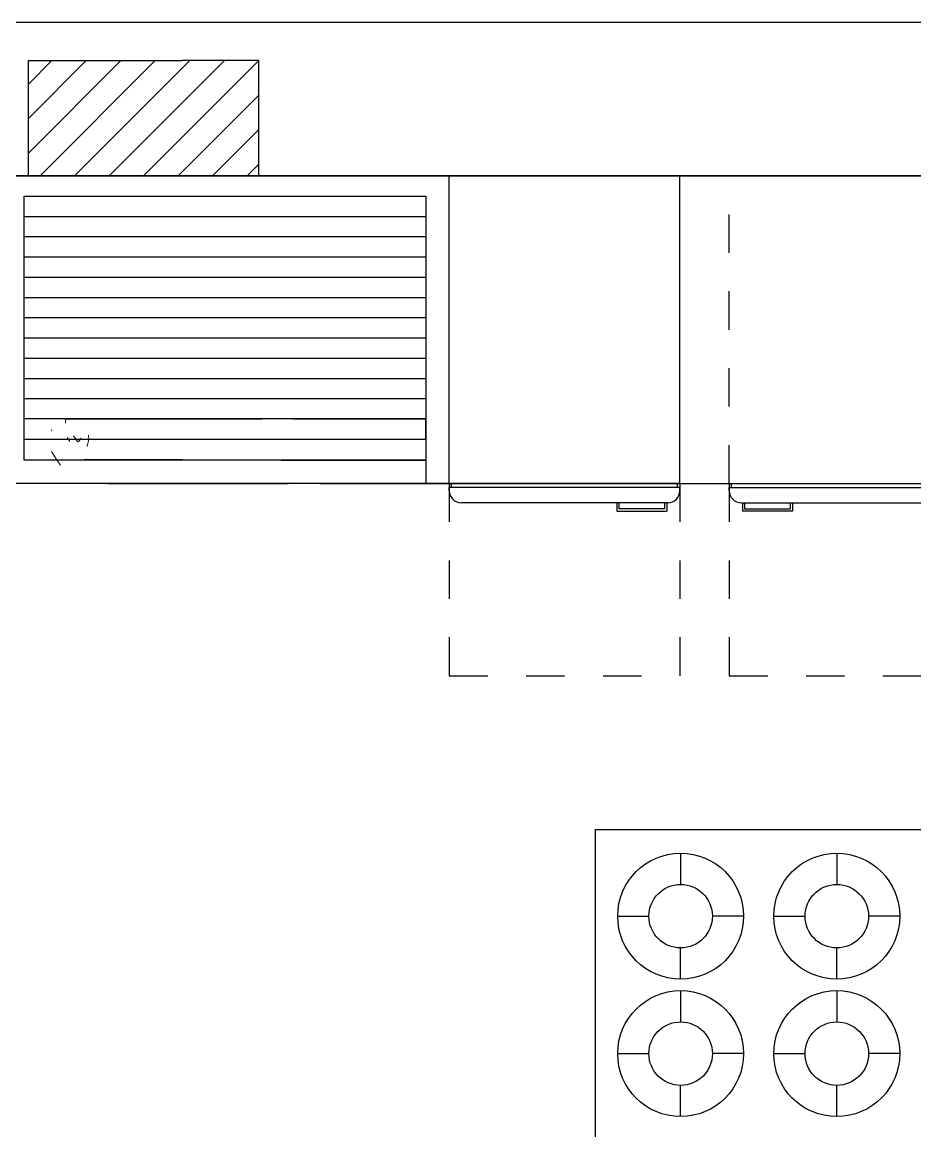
# Model space of a CAD drawing. Header units: millimetres. Extents: x 114 to 1075, y 58 to 426.
# Drawn here: x 548.685 to 551.008, y 211.285 to 214.168 of the extents above; entities that cross this region are included whole.
import ezdxf

# ---------------------------------------------------------------- set-up
doc = ezdxf.new("R2010")
doc.units = ezdxf.units.MM
doc.linetypes.add('HIDDEN2', pattern=[0.1875, 0.125, -0.0625])
doc.layers.add('ARREDI attrezzature - furniture', color=175, linetype='Continuous', lineweight=9)
for name, color, linetype in [('arredii', 80, 'Continuous'), ('mura', 7, 'Continuous'), ('pilastri', 1, 'Continuous')]:
    doc.layers.add(name, color=color, linetype=linetype)

# ---------------------------------------------------------------- blocks, each defined once
blk = doc.blocks.new('pilastro 2')
at = {"layer": 'pilastri'}
h = blk.add_hatch(dxfattribs=at)
h.set_pattern_fill('ANSI31', color=256, scale=0.02)
h.paths.add_polyline_path([(14.5809, -0.5588), (14.5809, -0.3588), (14.2809, -0.3588), (14.2809, -0.5588), (14.2809, -0.9588), (14.5809, -0.9588)])
for p, q in [((14.2809, -0.5588), (14.2809, -0.3588)), ((14.2809, -0.3588), (14.5809, -0.3588)), ((14.5809, -0.3588), (14.5809, -0.5588)), ((14.2809, -0.5588), (14.2809, -0.9588)), ((14.5809, -0.9588), (14.5809, -0.5588)), ((14.2809, -0.9588), (14.5809, -0.9588))]:
    blk.add_line(p, q, dxfattribs=at)

msp = doc.modelspace()

# ---------------------------------------------------------------- linework, layer by layer
msp.add_line((547.1017, 213.7684), (551.8017, 213.7684))
at = {"layer": 'ARREDI attrezzature - furniture'}
for p, q in [((548.6906, 213.1367), (548.786, 213.1367)), ((548.7986, 213.1387), (548.798, 213.1255)), ((548.7606, 213.1067), (548.7624, 213.1078)), ((548.6906, 213.084), (548.7568, 213.084)), ((548.8026, 213.088), (548.8098, 213.0778)), ((548.8292, 213.0781), (548.8186, 213.0922)), ((548.8247, 213.084), (548.8366, 213.084)), ((548.8322, 213.077), (548.8292, 213.0781)), ((548.838, 213.0863), (548.8322, 213.077)), ((548.8547, 213.0651), (548.8585, 213.0835)), ((548.8585, 213.0835), (548.8584, 213.0938)), ((548.7768, 213.0286), (548.762, 213.0519)), ((548.7848, 213.0165), (548.7768, 213.0286))]:
    msp.add_line(p, q, dxfattribs=at)
at = {"layer": 'arredii'}
for p, q in [((549.7968, 212.9684), (549.7968, 213.7684)), ((549.7968, 212.9684), (549.7968, 213.7684)), ((549.7968, 212.9684), (549.7968, 213.7684)), ((550.3968, 212.9684), (550.3968, 213.7684)), ((548.6906, 213.6633), (549.7359, 213.6633)), ((548.6906, 213.6107), (549.7359, 213.6107)), ((548.6906, 213.558), (549.7359, 213.558)), ((548.6906, 213.5053), (549.7359, 213.5053)), ((548.6906, 213.4527), (549.7359, 213.4527)), ((548.6906, 213.4), (549.7359, 213.4)), ((548.6906, 213.3473), (549.7359, 213.3473)), ((548.6906, 213.2947), (549.7359, 213.2947)), ((548.6906, 213.242), (549.7359, 213.242)), ((548.6906, 213.1894), (549.7359, 213.1894)), ((549.7359, 213.1367), (548.6906, 213.1367)), ((548.7985, 213.1367), (549.3089, 213.1367)), ((549.3915, 213.1367), (549.7359, 213.1367)), ((549.7359, 213.084), (549.7359, 213.1367)), ((548.6906, 213.0288), (548.6906, 213.084)), ((548.6906, 213.084), (549.7359, 213.084)), ((548.8585, 213.084), (549.3363, 213.084)), ((549.3824, 213.084), (549.7359, 213.084)), ((549.7359, 213.0288), (548.6906, 213.0288)), ((549.3595, 213.0295), (549.7359, 213.0288)), ((549.7359, 213.0288), (549.7359, 212.9684)), ((549.7359, 212.9684), (548.6301, 212.9684)), ((548.9083, 212.9684), (549.3777, 212.9684)), ((548.9083, 212.9684), (549.3777, 212.9684)), ((549.1968, 212.9684), (549.3777, 212.9684)), ((549.4608, 212.9684), (550.878, 212.9684)), ((550.3968, 212.9684), (549.4608, 212.9684)), ((549.4608, 212.9684), (551.7252, 212.9684)), ((550.3968, 212.9584), (549.7968, 212.9584)), ((549.7968, 212.9499), (549.7968, 212.9584)), ((549.7968, 212.9499), (549.7968, 212.9584)), ((549.7968, 212.9499), (549.7968, 212.9584)), ((549.8027, 212.9584), (549.8027, 212.9684)), ((550.3909, 212.9584), (550.3909, 212.9684)), ((550.3968, 212.9499), (550.3968, 212.9584)), ((550.5252, 212.9684), (551.1252, 212.9684)), ((550.5252, 212.9584), (551.1252, 212.9584)), ((550.5252, 212.9499), (550.5252, 212.9584)), ((550.5311, 212.9584), (550.5311, 212.9684)), ((550.3653, 212.9184), (549.8283, 212.9184)), ((550.2323, 212.9184), (550.2323, 212.8966)), ((550.2323, 212.8966), (550.3626, 212.8966)), ((550.2382, 212.9184), (550.2382, 212.9024)), ((550.3567, 212.9024), (550.2382, 212.9024)), ((550.3567, 212.9184), (550.3567, 212.9024)), ((550.3626, 212.9184), (550.3626, 212.8966)), ((550.5567, 212.9184), (551.0937, 212.9184)), ((550.5594, 212.9184), (550.5594, 212.8966)), ((550.6897, 212.8966), (550.5594, 212.8966)), ((550.5653, 212.9184), (550.5653, 212.9024)), ((550.5653, 212.9024), (550.6838, 212.9024)), ((550.6838, 212.9184), (550.6838, 212.9024)), ((550.6897, 212.9184), (550.6897, 212.8966)), ((550.1764, 212.0684), (550.1764, 210.6284)), ((550.1764, 212.0684), (551.362, 212.0684)), ((550.3987, 212.0069), (550.3987, 211.9257)), ((550.805, 212.0069), (550.805, 211.9257)), ((550.2348, 211.8431), (550.3161, 211.8431)), ((550.5625, 211.8431), (550.4812, 211.8431)), ((550.6412, 211.8431), (550.7225, 211.8431)), ((550.9689, 211.8431), (550.8876, 211.8431)), ((550.3987, 211.6793), (550.3987, 211.7605)), ((550.805, 211.6793), (550.805, 211.7605)), ((550.3987, 211.6494), (550.3987, 211.5682)), ((550.805, 211.6494), (550.805, 211.5682)), ((550.2348, 211.4856), (550.3161, 211.4856)), ((550.5625, 211.4856), (550.4812, 211.4856)), ((550.6412, 211.4856), (550.7225, 211.4856)), ((550.9689, 211.4856), (550.8876, 211.4856)), ((550.3987, 211.3217), (550.3987, 211.403)), ((550.805, 211.3217), (550.805, 211.403))]:
    msp.add_line(p, q, dxfattribs=at)
at = {"layer": 'arredii', "linetype": 'HIDDEN2', "ltscale": 0.05}
msp.add_line((550.5252, 212.9684), (550.5252, 213.7684), dxfattribs=at)
at = {"layer": 'arredii', "linetype": 'HIDDEN2', "ltscale": 0.6}
for p, q in [((549.7968, 212.9684), (549.7968, 212.4684)), ((549.7968, 212.9684), (549.7968, 212.4684)), ((550.3968, 212.9684), (550.3968, 212.4684)), ((550.5252, 212.9684), (550.5252, 212.4684)), ((549.7968, 212.4684), (550.3968, 212.4684)), ((550.5252, 212.4684), (551.7252, 212.4684))]:
    msp.add_line(p, q, dxfattribs=at)
at = {"layer": 'arredii'}
for points in [[(548.7767, 213.0288), (548.6906, 213.0288), (548.6906, 213.716), (549.7359, 213.716), (549.7359, 213.0288)], [(549.3595, 213.0295), (548.8469, 213.0305)]]:
    msp.add_lwpolyline(points, dxfattribs=at)
for centre, radius in [((550.3987, 211.8431), 0.1638), ((550.805, 211.8431), 0.1638), ((550.3987, 211.8431), 0.0826), ((550.805, 211.8431), 0.0826), ((550.3987, 211.4856), 0.1638), ((550.805, 211.4856), 0.1638), ((550.3987, 211.4856), 0.0826), ((550.805, 211.4856), 0.0826)]:
    msp.add_circle(centre, radius, dxfattribs=at)
for centre, start, end in [((549.8283, 212.9499), 180, 270), ((550.3653, 212.9499), 270, 360), ((550.5567, 212.9499), 180, 270)]:
    msp.add_arc(centre, 0.0315, start, end, dxfattribs=at)
at = {"layer": 'mura'}
for p, q in [((541.7017, 214.1684), (566.7017, 214.1684)), ((541.7017, 214.1684), (550.7017, 214.1684)), ((542.1017, 213.7684), (566.3017, 213.7684)), ((554.9361, 213.7684), (548.0301, 213.7684))]:
    msp.add_line(p, q, dxfattribs=at)

# ---------------------------------------------------------------- block references
at = {"layer": 'pilastri', "xscale": -1, "rotation": 270}
msp.add_blockref('pilastro 2', (549.6604, 199.4875), dxfattribs=at)

doc.saveas('drawing.dxf')
